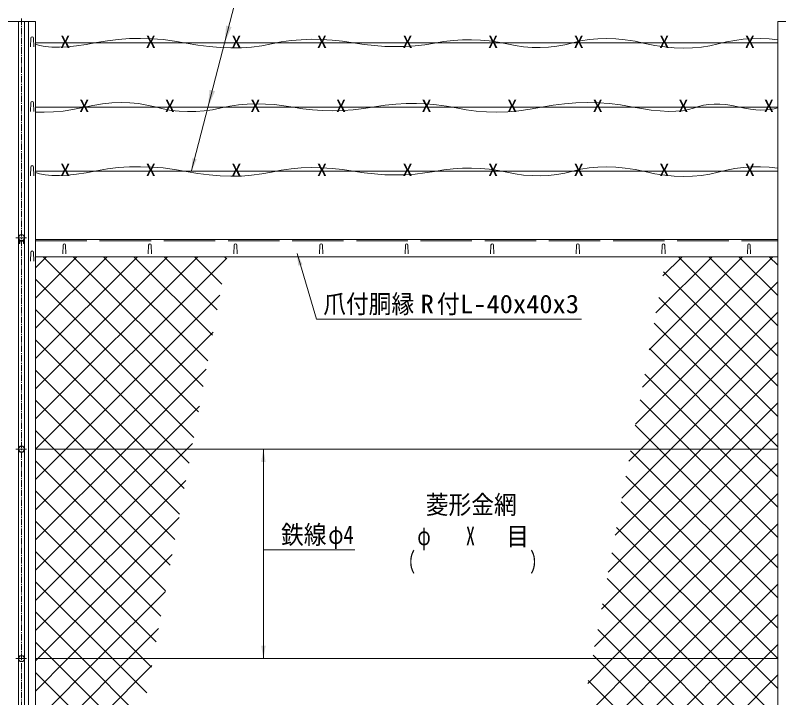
# Model space of a CAD drawing. Units: millimetres, scale not verified. Extents: x -4455 to 4455, y -3150 to 3150.
# Drawn here: x -3322 to -1538, y 65 to 1661 of the extents above; entities that cross this region are included whole.
import ezdxf
from ezdxf.enums import TextEntityAlignment as Align

# ---------------------------------------------------------------- set-up
doc = ezdxf.new("R2010")
doc.units = ezdxf.units.MM
doc.header["$LTSCALE"] = 20
for name, pattern in [('DASHED', [7.5, 6, -1.5]), ('USER1', [2, 1.25, -0.25, 0.25, -0.25]), ('USER2', [1.125, 0.75, -0.125, 0.125, -0.125])]:
    doc.linetypes.add(name, pattern=pattern)
for name, color, linetype, lineweight in [('0-2_1部材', 3, 'Continuous', 18), ('0-3_2網', 4, 'Continuous', 18), ('0-4_6文字', 3, 'Continuous', 18), ('0-5_8部品', 7, 'Continuous', 18), ('0-8_中心線', 1, 'USER1', 18)]:
    doc.layers.add(name, color=color, linetype=linetype, lineweight=lineweight)
doc.styles.add('ＭＳ ゴシック', font='')
doc.styles.get('ＭＳ ゴシック').set_extended_font_data('MS Gothic')

msp = doc.modelspace()

# ---------------------------------------------------------------- linework, layer by layer
at = {"layer": '0-2_1部材', "color": 7}
for p, q in [((-3340.15, 1646.57), (-3275.15, 1646.57)), ((-3275.15, 1646.57), (-3275.15, -618.43)), ((-1540.15, 1646.57), (-1540.15, -618.43)), ((-1540.15, 1646.57), (-1475.15, 1646.57)), ((-3275.15, 1136.57), (-1540.15, 1136.57)), ((-3275.15, 1096.57), (-1540.15, 1096.57)), ((-3275.15, 646.57), (-1540.15, 646.57)), ((-3275.15, 156.57), (-1540.15, 156.57))]:
    msp.add_line(p, q, dxfattribs=at)
at = {"layer": '0-2_1部材'}
for p, q in [((-3314.65, 1646.57), (-3314.65, -618.43)), ((-3300.65, 1646.57), (-3300.65, -618.43)), ((-3291.65, 1646.57), (-3291.65, -618.43)), ((-3286.66, 1587.01), (-3285.91, 1607.51)), ((-3279.16, 1587.01), (-3279.91, 1607.51)), ((-3286.66, 1435.95), (-3285.91, 1456.45)), ((-3279.16, 1435.95), (-3279.91, 1456.45)), ((-3286.66, 1285.95), (-3285.91, 1306.45)), ((-3279.16, 1285.95), (-3279.91, 1306.45)), ((-3211.4, 1103.07), (-3210.65, 1123.57)), ((-3203.9, 1103.07), (-3204.65, 1123.57)), ((-3011.4, 1103.07), (-3010.65, 1123.57)), ((-3003.9, 1103.07), (-3004.65, 1123.57)), ((-2811.4, 1103.07), (-2810.65, 1123.57)), ((-2803.9, 1103.07), (-2804.65, 1123.57)), ((-2611.4, 1103.07), (-2610.65, 1123.57)), ((-2603.9, 1103.07), (-2604.65, 1123.57)), ((-2411.4, 1103.07), (-2410.65, 1123.57)), ((-2403.9, 1103.07), (-2404.65, 1123.57)), ((-2211.4, 1103.07), (-2210.65, 1123.57)), ((-2203.9, 1103.07), (-2204.65, 1123.57)), ((-2011.4, 1103.07), (-2010.65, 1123.57)), ((-2003.9, 1103.07), (-2004.65, 1123.57)), ((-1811.4, 1103.07), (-1810.65, 1123.57)), ((-1803.9, 1103.07), (-1804.65, 1123.57)), ((-1611.4, 1103.07), (-1610.65, 1123.57)), ((-1603.9, 1103.07), (-1604.65, 1123.57))]:
    msp.add_line(p, q, dxfattribs=at)
at = {"layer": '0-2_1部材', "color": 1}
for p, q in [((-3275.15, 1596.57), (-1540.15, 1596.57)), ((-1560.69, 1605.73), (-1540.15, 1603.78)), ((-3275.15, 1446.57), (-1540.15, 1446.57)), ((-1560.69, 1305.73), (-1540.15, 1303.78)), ((-3275.15, 1296.57), (-1540.15, 1296.57))]:
    msp.add_line(p, q, dxfattribs=at)
at = {"layer": '0-2_1部材', "color": 1, "linetype": 'DASHED'}
msp.add_line((-3275.15, 1133.57), (-1540.15, 1133.57), dxfattribs=at)
at = {"layer": '0-2_1部材', "color": 1}
for points in [[(-3275.15, 1593.29), (-3265.91, 1590.45), (-3252.11, 1587.93), (-3236.56, 1586.57), (-3219.25, 1586.38), (-3200.18, 1587.35), (-3179.36, 1589.49), (-3156.78, 1592.8), (-3132.45, 1597.28), (-3107.12, 1601.68), (-3081.53, 1604.78), (-3055.7, 1606.58), (-3029.62, 1607.06), (-3003.29, 1606.24), (-2976.71, 1604.12), (-2949.88, 1600.68), (-2922.8, 1595.94), (-2895.89, 1591.2), (-2869.55, 1587.75), (-2843.78, 1585.61), (-2818.59, 1584.76), (-2793.98, 1585.21), (-2769.94, 1586.95), (-2746.48, 1590), (-2723.59, 1594.34), (-2700.82, 1598.75), (-2677.73, 1601.99), (-2654.32, 1604.04), (-2630.58, 1604.93), (-2606.51, 1604.64), (-2582.12, 1603.18), (-2557.41, 1600.55), (-2532.37, 1596.74), (-2507.35, 1592.88), (-2482.72, 1590.1), (-2458.45, 1588.39), (-2434.56, 1587.75), (-2411.05, 1588.19), (-2387.91, 1589.7), (-2365.14, 1592.29)], [(-2365.14, 1592.29), (-2342.75, 1595.94), (-2320.69, 1599.59), (-2298.9, 1602.13), (-2277.38, 1603.58), (-2256.15, 1603.93), (-2235.18, 1603.18), (-2214.49, 1601.34), (-2194.08, 1598.39), (-2173.94, 1594.34), (-2154.02, 1590.36), (-2134.29, 1587.6), (-2114.72, 1586.07), (-2095.33, 1585.76), (-2076.12, 1586.67), (-2057.08, 1588.8), (-2038.21, 1592.16), (-2019.53, 1596.74), (-2000.61, 1601.27), (-1981.07, 1604.46), (-1960.91, 1606.31), (-1940.12, 1606.83), (-1918.7, 1606.01), (-1896.66, 1603.86), (-1874, 1600.37), (-1850.71, 1595.54), (-1827.38, 1590.72), (-1804.61, 1587.23), (-1782.38, 1585.08), (-1760.7, 1584.26), (-1739.58, 1584.78), (-1719, 1586.63), (-1698.97, 1589.82), (-1679.5, 1594.34), (-1660.19, 1598.99), (-1640.69, 1602.53), (-1620.99, 1604.98), (-1601.09, 1606.33), (-1580.99, 1606.58), (-1560.69, 1605.73)], [(-3118.64, 1453.86), (-3141.3, 1450.37), (-3164.59, 1445.54), (-3187.92, 1440.72), (-3210.7, 1437.23), (-3232.92, 1435.08), (-3254.6, 1434.26), (-3275.15, 1434.76)], [(-2268.83, 1440), (-2291.72, 1444.34), (-2314.48, 1448.75), (-2337.57, 1451.99), (-2360.99, 1454.04), (-2384.73, 1454.93), (-2408.79, 1454.64), (-2433.18, 1453.18), (-2457.89, 1450.55), (-2482.93, 1446.74), (-2507.95, 1442.88), (-2532.59, 1440.1), (-2556.85, 1438.39), (-2580.74, 1437.75), (-2604.26, 1438.19), (-2627.4, 1439.7), (-2650.16, 1442.29), (-2672.55, 1445.94), (-2694.62, 1449.59), (-2716.4, 1452.13), (-2737.92, 1453.58), (-2759.16, 1453.93), (-2780.12, 1453.18), (-2800.81, 1451.34), (-2821.23, 1448.39), (-2841.37, 1444.34), (-2861.28, 1440.36), (-2881.02, 1437.6), (-2900.58, 1436.07), (-2919.97, 1435.76), (-2939.19, 1436.67), (-2958.23, 1438.8), (-2977.09, 1442.16), (-2995.78, 1446.74), (-3014.69, 1451.27), (-3034.23, 1454.46), (-3054.4, 1456.31), (-3075.19, 1456.83), (-3096.6, 1456.01), (-3118.64, 1453.86)], [(-1540.15, 1444.82), (-1548.92, 1442.26), (-1558.31, 1440.56), (-1568.57, 1439.66), (-1579.68, 1439.56), (-1591.66, 1440.27), (-1604.5, 1441.78), (-1618.19, 1444.09), (-1632.75, 1447.2), (-1647.5, 1450.23), (-1661.77, 1452.28), (-1675.56, 1453.36), (-1688.88, 1453.46), (-1701.71, 1452.59), (-1714.07, 1450.75), (-1725.95, 1447.93), (-1737.36, 1444.15), (-1749.4, 1440.45), (-1763.2, 1437.93), (-1778.75, 1436.57), (-1796.06, 1436.38), (-1815.12, 1437.35), (-1835.94, 1439.49), (-1858.52, 1442.8), (-1882.85, 1447.28), (-1908.19, 1451.68), (-1933.77, 1454.78), (-1959.6, 1456.58), (-1985.68, 1457.06), (-2012.01, 1456.24), (-2038.59, 1454.12), (-2065.42, 1450.68), (-2092.5, 1445.94), (-2119.42, 1441.2), (-2145.76, 1437.75), (-2171.52, 1435.61), (-2196.71, 1434.76), (-2221.32, 1435.21), (-2245.36, 1436.95), (-2268.83, 1440)], [(-3275.15, 1293.29), (-3265.91, 1290.45), (-3252.11, 1287.93), (-3236.56, 1286.57), (-3219.25, 1286.38), (-3200.18, 1287.35), (-3179.36, 1289.49), (-3156.78, 1292.8), (-3132.45, 1297.28), (-3107.12, 1301.68), (-3081.53, 1304.78), (-3055.7, 1306.58), (-3029.62, 1307.06), (-3003.29, 1306.24), (-2976.71, 1304.12), (-2949.88, 1300.68), (-2922.8, 1295.94), (-2895.89, 1291.2), (-2869.55, 1287.75), (-2843.78, 1285.61), (-2818.59, 1284.76), (-2793.98, 1285.21), (-2769.94, 1286.95), (-2746.48, 1290), (-2723.59, 1294.34), (-2700.82, 1298.75), (-2677.73, 1301.99), (-2654.32, 1304.04), (-2630.58, 1304.93), (-2606.51, 1304.64), (-2582.12, 1303.18), (-2557.41, 1300.55), (-2532.37, 1296.74), (-2507.35, 1292.88), (-2482.72, 1290.1), (-2458.45, 1288.39), (-2434.56, 1287.75), (-2411.05, 1288.19), (-2387.91, 1289.7), (-2365.14, 1292.29)], [(-2365.14, 1292.29), (-2342.75, 1295.94), (-2320.69, 1299.59), (-2298.9, 1302.13), (-2277.38, 1303.58), (-2256.15, 1303.93), (-2235.18, 1303.18), (-2214.49, 1301.34), (-2194.08, 1298.39), (-2173.94, 1294.34), (-2154.02, 1290.36), (-2134.29, 1287.6), (-2114.72, 1286.07), (-2095.33, 1285.76), (-2076.12, 1286.67), (-2057.08, 1288.8), (-2038.21, 1292.16), (-2019.53, 1296.74), (-2000.61, 1301.27), (-1981.07, 1304.46), (-1960.91, 1306.31), (-1940.12, 1306.83), (-1918.7, 1306.01), (-1896.66, 1303.86), (-1874, 1300.37), (-1850.71, 1295.54), (-1827.38, 1290.72), (-1804.61, 1287.23), (-1782.38, 1285.08), (-1760.7, 1284.26), (-1739.58, 1284.78), (-1719, 1286.63), (-1698.97, 1289.82), (-1679.5, 1294.34), (-1660.19, 1298.99), (-1640.69, 1302.53), (-1620.99, 1304.98), (-1601.09, 1306.33), (-1580.99, 1306.58), (-1560.69, 1305.73)]]:
    msp.add_lwpolyline(points, dxfattribs=at)
at = {"layer": '0-2_1部材'}
for centre in [(-3282.91, 1607.51), (-3282.91, 1456.45), (-3282.91, 1306.45), (-3207.65, 1123.57), (-3007.65, 1123.57), (-2807.65, 1123.57), (-2607.65, 1123.57), (-2407.65, 1123.57), (-2207.65, 1123.57), (-2007.65, 1123.57), (-1807.65, 1123.57), (-1607.65, 1123.57)]:
    msp.add_arc(centre, 3, 0, 180, dxfattribs=at)
at = {"layer": '0-3_2網'}
for p, q in [((-3275.15, 1070.53), (-3249.12, 1096.57)), ((-3275.15, 999.82), (-3178.41, 1096.57)), ((-3275.15, 929.11), (-3107.7, 1096.57)), ((-3275.15, 858.4), (-3036.99, 1096.57)), ((-3275.15, 787.69), (-2966.27, 1096.57)), ((-3275.15, 716.98), (-2895.56, 1096.57)), ((-2894.35, 733.52), (-3257.4, 1096.57)), ((-2883.37, 793.25), (-3186.69, 1096.57)), ((-2872.39, 852.98), (-3115.98, 1096.57)), ((-2861.41, 912.71), (-3045.27, 1096.57)), ((-2850.42, 972.43), (-2974.56, 1096.57)), ((-2839.44, 1032.16), (-2903.85, 1096.57)), ((-2828.46, 1091.89), (-2833.14, 1096.57)), ((-1856.89, 791.73), (-1552.06, 1096.57)), ((-1840.97, 878.37), (-1622.77, 1096.57)), ((-1825.04, 965.01), (-1693.48, 1096.57)), ((-1809.11, 1051.65), (-1764.19, 1096.57)), ((-1540.15, 864.24), (-1772.48, 1096.57)), ((-1540.15, 934.95), (-1701.76, 1096.57)), ((-1540.15, 1005.67), (-1631.05, 1096.57)), ((-1540.15, 1076.38), (-1560.34, 1096.57)), ((-1540.15, 793.53), (-1807.43, 1060.81)), ((-2905.33, 673.79), (-3275.15, 1043.61)), ((-1872.82, 705.1), (-1540.15, 1037.77)), ((-1540.15, 722.82), (-1818.41, 1001.08)), ((-1860.64, 646.57), (-1540.15, 967.06)), ((-1540.15, 652.11), (-1829.39, 941.35)), ((-3133.43, 646.57), (-2860.08, 919.92)), ((-3019.53, 646.57), (-3275.15, 902.19)), ((-1789.93, 646.57), (-1540.15, 896.34)), ((-1605.32, 646.57), (-1840.37, 881.62)), ((-3090.24, 646.57), (-3275.15, 831.48)), ((-3062.72, 646.57), (-2876.01, 833.28)), ((-1676.03, 646.57), (-1851.35, 821.89)), ((-1719.22, 646.57), (-1540.15, 825.63)), ((-3160.95, 646.57), (-3275.15, 760.77)), ((-1746.74, 646.57), (-1862.33, 762.16)), ((-1648.51, 646.57), (-1540.15, 754.92)), ((-2992.01, 646.57), (-2891.93, 746.64)), ((-1817.45, 646.57), (-1873.31, 702.43)), ((-1577.8, 646.57), (-1540.15, 684.21)), ((-3275.15, 504.85), (-3133.43, 646.57)), ((-3275.15, 434.14), (-3062.72, 646.57)), ((-3275.15, 363.43), (-2992.01, 646.57)), ((-3275.15, 292.72), (-2921.3, 646.57)), ((-2949.25, 434.87), (-3160.95, 646.57)), ((-2938.27, 494.6), (-3090.24, 646.57)), ((-2927.29, 554.33), (-3019.53, 646.57)), ((-2921.3, 646.57), (-2907.86, 660)), ((-1952.46, 271.9), (-1577.8, 646.57)), ((-1936.54, 358.54), (-1648.51, 646.57)), ((-1920.61, 445.18), (-1719.22, 646.57)), ((-1904.68, 531.82), (-1789.93, 646.57)), ((-1888.75, 618.46), (-1860.64, 646.57)), ((-1540.15, 298.56), (-1884.29, 642.7)), ((-1540.15, 369.27), (-1817.45, 646.57)), ((-1540.15, 439.98), (-1746.74, 646.57)), ((-1540.15, 510.69), (-1676.03, 646.57)), ((-1540.15, 581.4), (-1605.32, 646.57)), ((-2971.22, 315.41), (-3275.15, 619.35)), ((-1968.39, 185.26), (-1540.15, 613.5)), ((-3275.15, 222), (-2923.79, 573.37)), ((-1540.15, 227.85), (-1895.27, 582.97)), ((-2982.2, 255.68), (-3275.15, 548.63)), ((-1926.38, 156.57), (-1540.15, 542.79)), ((-1540.15, 157.14), (-1906.26, 523.24)), ((-3269.88, 156.57), (-2939.72, 486.73)), ((-2993.18, 195.95), (-3275.15, 477.92)), ((-1855.66, 156.57), (-1540.15, 472.08)), ((-1610.29, 156.57), (-1917.24, 463.51)), ((-3024.51, 156.57), (-3275.15, 407.21)), ((-3199.17, 156.57), (-2955.65, 400.09)), ((-1681, 156.57), (-1928.22, 403.78)), ((-1784.95, 156.57), (-1540.15, 401.37)), ((-1751.71, 156.57), (-1939.2, 344.05)), ((-3095.22, 156.57), (-3275.15, 336.5)), ((-1714.24, 156.57), (-1540.15, 330.66)), ((-3128.46, 156.57), (-2971.58, 313.45)), ((-1822.42, 156.57), (-1950.18, 284.32)), ((-3165.93, 156.57), (-3275.15, 265.79)), ((-1643.53, 156.57), (-1540.15, 259.95)), ((-3057.75, 156.57), (-2987.5, 226.81)), ((-3236.64, 156.57), (-3275.15, 195.08)), ((-3275.15, 151.29), (-3269.88, 156.57)), ((-3275.15, 80.58), (-3199.17, 156.57)), ((-3275.15, 9.87), (-3128.46, 156.57)), ((-3275.15, -60.84), (-3057.75, 156.57)), ((-3037.1, -42.97), (-3236.64, 156.57)), ((-3026.12, 16.76), (-3165.93, 156.57)), ((-3015.14, 76.49), (-3095.22, 156.57)), ((-3004.16, 136.22), (-3024.51, 156.57)), ((-2048.03, -247.93), (-1643.53, 156.57)), ((-2032.1, -161.29), (-1714.24, 156.57)), ((-2016.18, -74.65), (-1784.95, 156.57)), ((-2000.25, 11.98), (-1855.66, 156.57)), ((-1984.32, 98.62), (-1926.38, 156.57)), ((-1540.15, -125.71), (-1822.42, 156.57)), ((-1540.15, -54.99), (-1751.71, 156.57)), ((-1540.15, 15.72), (-1681, 156.57)), ((-1540.15, 86.43), (-1610.29, 156.57)), ((-3275.15, -131.55), (-3003.43, 140.17)), ((-3048.08, -102.7), (-3275.15, 124.37)), ((-1952.11, -293.43), (-1540.15, 118.53)), ((-1584.56, -293.43), (-1983.12, 105.13))]:
    msp.add_line(p, q, dxfattribs=at)
for points in [[(-3275.15, 646.27), (-3274.85, 646.57), (-2828.22, 1093.2)], [(-3275.15, 575.56), (-3204.14, 646.57), (-2844.15, 1006.56)], [(-2916.31, 614.06), (-2948.82, 646.57), (-3275.15, 972.9)], [(-2960.23, 375.14), (-3231.66, 646.57), (-3275.15, 690.06)], [(-1540.15, -196.42), (-1893.14, 156.57), (-1961.16, 224.59)], [(-2022.82, -293.43), (-1572.82, 156.57), (-1540.15, 189.24)], [(-1540.15, -267.13), (-1963.85, 156.57), (-1972.14, 164.86)]]:
    msp.add_lwpolyline(points, dxfattribs=at)
at = {"layer": '0-4_6文字', "color": 1}
for p, q in [((-2742.49, 646.57), (-2742.49, 156.57)), ((-2742.49, 411.01), (-2528.47, 411.01))]:
    msp.add_line(p, q, dxfattribs=at)
at = {"layer": '0-4_6文字', "color": 7}
for p, q in [((-2742.49, 577.08), (-2742.49, 644.57)), ((-2742.49, 402.19), (-2742.49, 158.57))]:
    msp.add_line(p, q, dxfattribs=at)
for points in [[(-2061.2, 1708.5), (-2804.26, 1708.5), (-2910.2, 1298.5)], [(-1999.14, 950.54), (-2618.51, 950.54), (-2663.86, 1103.79)]]:
    msp.add_lwpolyline(points, dxfattribs=at)
at = {"layer": '0-4_6文字', "color": 1}
for points in [[(-2816.72, 1633.63), (-2829.63, 1636.96), (-2833.18, 1596.57)], [(-2855.48, 1483.63), (-2868.39, 1486.96), (-2871.94, 1446.57)]]:
    msp.add_solid(points, dxfattribs=at)
at = {"layer": '0-4_6文字', "color": 7}
for points in [[(-2910.7, 1296.57), (-2908.24, 1326.92), (-2898.15, 1324.31)], [(-2664.43, 1105.7), (-2650.92, 1078.42), (-2660.91, 1075.46)], [(-2742.49, 646.57), (-2737.28, 616.57), (-2747.7, 616.57)], [(-2742.49, 156.57), (-2747.7, 186.57), (-2737.28, 186.57)]]:
    msp.add_solid(points, dxfattribs=at)
at = {"layer": '0-5_8部品', "color": 1, "linetype": 'USER1'}
for p, q in [((-3321.08, 1141.02), (-3294.2, 1141.02)), ((-3321.08, 646.57), (-3294.2, 646.57)), ((-3321.08, 156.57), (-3294.2, 156.57))]:
    msp.add_line(p, q, dxfattribs=at)
at = {"layer": '0-5_8部品'}
for p, q in [((-3313.9, 1138.26), (-3313.9, 1127.34)), ((-3313.08, 1136.84), (-3313.9, 1136.84)), ((-3311.9, 1132.34), (-3313.9, 1132.34)), ((-3311.9, 1132.57), (-3303.4, 1132.57)), ((-3303.4, 1134.8), (-3303.4, 1127.34)), ((-3303.4, 1132.34), (-3301.4, 1132.34)), ((-3303.4, 1127.34), (-3301.4, 1127.34)), ((-3302.23, 1136.84), (-3301.4, 1136.84)), ((-3301.4, 1138.26), (-3301.4, 1127.34)), ((-3286.63, 1086.41), (-3285.88, 1106.91)), ((-3279.13, 1086.41), (-3279.88, 1106.91))]:
    msp.add_line(p, q, dxfattribs=at)
at = {"layer": '0-5_8部品', "color": 3}
for points in [[(-3299.81, 1141.02), (-3303.73, 1147.81), (-3311.57, 1147.81), (-3315.49, 1141.02), (-3311.57, 1134.23), (-3303.73, 1134.23)], [(-3299.81, 646.57), (-3303.73, 653.36), (-3311.57, 653.36), (-3315.49, 646.57), (-3311.57, 639.78), (-3303.73, 639.78)], [(-3299.81, 156.57), (-3303.73, 149.78), (-3311.57, 149.78), (-3315.49, 156.57), (-3311.57, 163.36), (-3303.73, 163.36)]]:
    msp.add_lwpolyline(points, close=True, dxfattribs=at)
at = {"layer": '0-5_8部品'}
msp.add_lwpolyline([(-3311.9, 1134.8), (-3311.9, 1127.34), (-3313.9, 1127.34)], dxfattribs=at)
at = {"layer": '0-5_8部品', "color": 3}
for centre in [(-3307.65, 1141.02), (-3307.65, 646.57), (-3307.65, 156.57)]:
    msp.add_circle(centre, 6.8, dxfattribs=at)
at = {"layer": '0-5_8部品'}
msp.add_arc((-3282.88, 1106.91), 3, 0, 180, dxfattribs=at)
at = {"layer": '0-8_中心線', "linetype": 'USER2'}
msp.add_line((-3307.65, 1653.7), (-3307.65, -660.67), dxfattribs=at)

# ---------------------------------------------------------------- texts
at = {"layer": '0-2_1部材', "color": 1, "style": 'ＭＳ ゴシック', "width": 1.2}
for p in [(-3217.48, 1576.29), (-3017.48, 1576.29), (-2817.48, 1576.29), (-2617.48, 1576.29), (-2417.48, 1576.29), (-2217.48, 1576.29), (-2017.48, 1576.29), (-1817.48, 1576.29), (-1617.48, 1576.29), (-3172.96, 1426.29), (-2972.96, 1426.29), (-2772.96, 1426.29), (-2572.96, 1426.29), (-2372.96, 1426.29), (-2172.96, 1426.29), (-1972.96, 1426.29), (-1772.96, 1426.29), (-1572.96, 1426.29), (-3217.48, 1276.29), (-3017.48, 1276.29), (-2817.48, 1276.29), (-2617.48, 1276.29), (-2417.48, 1276.29), (-2217.48, 1276.29), (-2017.48, 1276.29), (-1817.48, 1276.29), (-1617.48, 1276.29)]:
    msp.add_text('X', height=28.89, dxfattribs=at).set_placement(p, align=Align.BOTTOM_LEFT)
at = {"layer": '0-4_6文字', "style": 'ＭＳ ゴシック'}
for s, height, width, p in [('爪付胴縁  付', 43.26, 0.9, (-2602.57, 951.46)), ('R', 43.26, 1.05, (-2375.15, 951.46)), ('L-40x40x3', 43.26, 1.05, (-2282.95, 951.46)), ('菱形金網', 43.26, 0.9, (-2362.89, 481.99)), ('鉄線', 43.26, 0.9, (-2701.29, 411.79)), ('φ4', 43.26, 0.8, (-2590.95, 411.79)), ('φ    X', 43.3, 0.7, (-2382.71, 408.8)), ('目', 43.26, 0.9, (-2174.95, 408.23)), ('（\u3000\u3000\u3000 \u3000 \u3000\u3000）', 43.3, 0.65, (-2426.17, 347.65))]:
    msp.add_text(s, height=height, dxfattribs=dict(at, width=width)).set_placement(p, align=Align.BOTTOM_LEFT)

doc.saveas('drawing.dxf')
